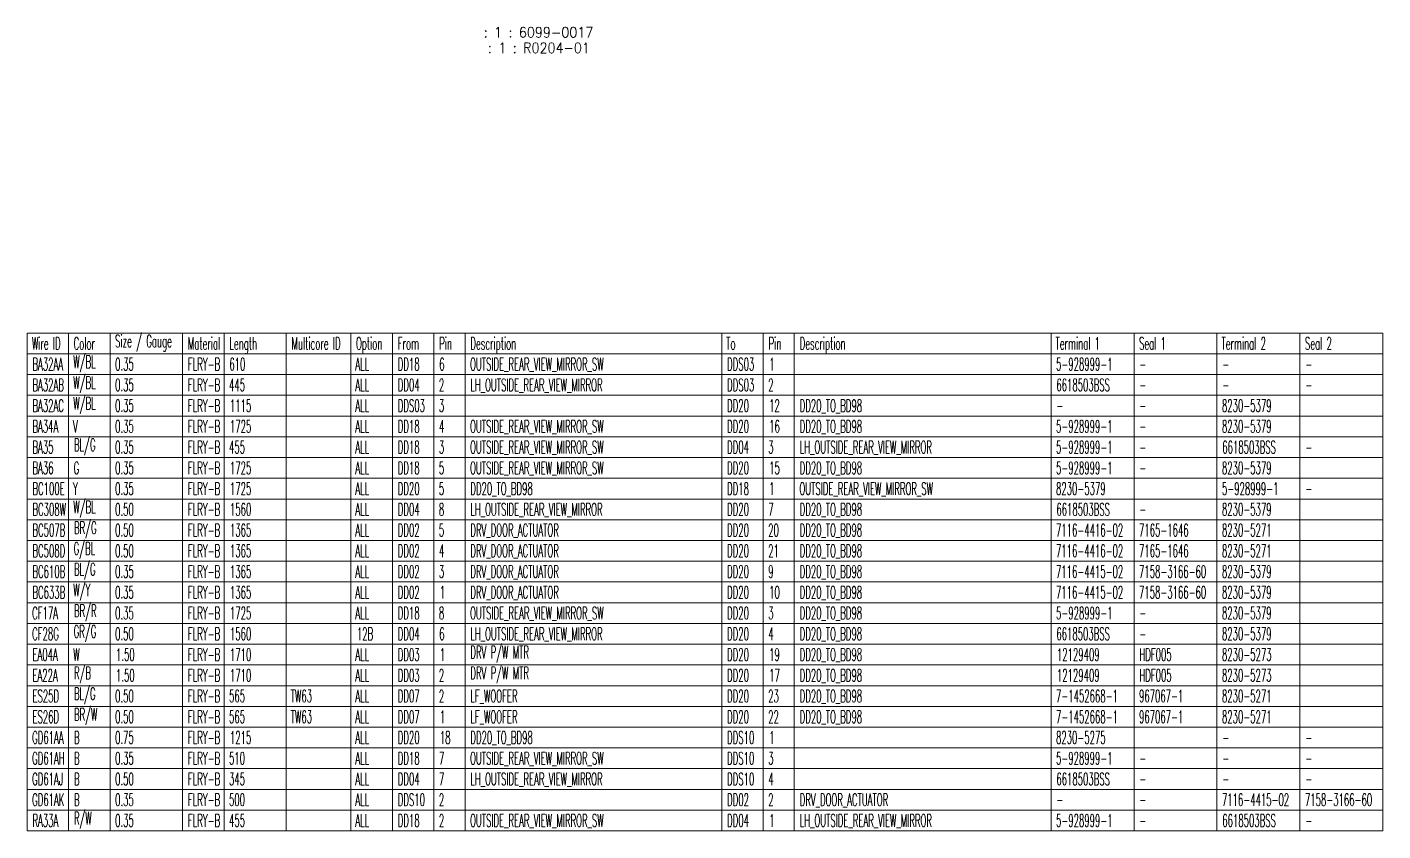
# Model space of a CAD drawing. Header units: inches. Extents: x 47316 to 59086, y 3141 to 11743.
# Drawn here: x 47680.5 to 48007.4, y 8326.3 to 8520 of the extents above; entities that cross this region are included whole.
import ezdxf

# ---------------------------------------------------------------- set-up
doc = ezdxf.new("R2010")
doc.units = ezdxf.units.IN
doc.header["$MEASUREMENT"] = 0
doc.styles.get("Standard").update_dxf_attribs({"font": ''})
doc.styles.get('Standard').set_extended_font_data('SimSun')

msp = doc.modelspace()

# ---------------------------------------------------------------- linework, layer by layer
at = {"color": 0, "linetype": 'Continuous', "lineweight": 15}
for p, q in [((47680.53, 8326.28), (47680.53, 8446.28)), ((47680.53, 8446.28), (48007.38, 8446.28)), ((47690.53, 8326.28), (47690.53, 8446.28)), ((47700.53, 8326.28), (47700.53, 8446.28)), ((47718, 8326.28), (47718, 8446.28)), ((47728, 8326.28), (47728, 8446.28)), ((47743, 8326.28), (47743, 8446.28)), ((47758.6, 8326.28), (47758.6, 8446.28)), ((47768.6, 8326.28), (47768.6, 8446.28)), ((47778.6, 8326.28), (47778.6, 8446.28)), ((47786.1, 8326.28), (47786.1, 8446.28)), ((47847.99, 8326.28), (47847.99, 8446.28)), ((47857.99, 8326.28), (47857.99, 8446.28)), ((47865.49, 8326.28), (47865.49, 8446.28)), ((47927.38, 8326.28), (47927.38, 8446.28)), ((47947.38, 8326.28), (47947.38, 8446.28)), ((47967.38, 8326.28), (47967.38, 8446.28)), ((47987.38, 8326.28), (47987.38, 8446.28)), ((48007.38, 8326.28), (48007.38, 8446.28)), ((47680.53, 8441.28), (48007.38, 8441.28)), ((47680.53, 8436.28), (48007.38, 8436.28)), ((47680.53, 8431.28), (48007.38, 8431.28)), ((47680.53, 8426.28), (48007.38, 8426.28)), ((47680.53, 8421.28), (48007.38, 8421.28)), ((47680.53, 8416.28), (48007.38, 8416.28)), ((47680.53, 8411.28), (48007.38, 8411.28)), ((47680.53, 8406.28), (48007.38, 8406.28)), ((47680.53, 8401.28), (48007.38, 8401.28)), ((47680.53, 8396.28), (48007.38, 8396.28)), ((47680.53, 8391.28), (48007.38, 8391.28)), ((47680.53, 8386.28), (48007.38, 8386.28)), ((47680.53, 8381.28), (48007.38, 8381.28)), ((47680.53, 8376.28), (48007.38, 8376.28)), ((47680.53, 8371.28), (48007.38, 8371.28)), ((47680.53, 8366.28), (48007.38, 8366.28)), ((47680.53, 8361.28), (48007.38, 8361.28)), ((47680.53, 8356.28), (48007.38, 8356.28)), ((47680.53, 8351.28), (48007.38, 8351.28)), ((47680.53, 8346.28), (48007.38, 8346.28)), ((47680.53, 8341.28), (48007.38, 8341.28)), ((47680.53, 8336.28), (48007.38, 8336.28)), ((47680.53, 8331.28), (48007.38, 8331.28)), ((47680.53, 8326.28), (48007.38, 8326.28))]:
    msp.add_line(p, q, dxfattribs=at)

# ---------------------------------------------------------------- texts
at = {"color": 42, "linetype": 'Continuous', "lineweight": 15, "char_height": 2.5, "attachment_point": 1}
for s, insert, width in [('\\Fromans.shx;\\W0.9000000000;\\T1.0000000000;\\o\\l : 1 : 6099-0017', (47789.06, 8520.03), 33.2143), ('\\Fromans.shx;\\W0.9000000000;\\T1.0000000000;\\o\\l : 1 : R0204-01', (47790.07, 8516.28), 31.1786)]:
    msp.add_mtext(s, dxfattribs=dict(at, insert=insert, width=width))
at = {"color": 140, "linetype": 'Continuous', "lineweight": 15, "char_height": 3, "attachment_point": 1}
for s, insert, width in [('\\Fromans.shx;\\W0.5000000000;\\T1.0000000000;\\o\\lSize / Gauge', (47701.74, 8445.85), 15.9286), ('\\Fromans.shx;\\W0.5000000000;\\T1.0000000000;\\o\\lWire ID', (47681.67, 8445.28), 8.0714), ('\\Fromans.shx;\\W0.5000000000;\\T1.0000000000;\\o\\lColor', (47691.74, 8445.28), 5.7143), ('\\Fromans.shx;\\W0.5000000000;\\T1.0000000000;\\o\\lMaterial', (47719.29, 8445.28), 8.6429), ('\\Fromans.shx;\\W0.5000000000;\\T1.0000000000;\\o\\lLength', (47729.29, 8445.28), 7.4286), ('\\Fromans.shx;\\W0.5000000000;\\T1.0000000000;\\o\\lMulticore ID', (47744.29, 8445.28), 13.5), ('\\Fromans.shx;\\W0.5000000000;\\T1.0000000000;\\o\\lOption', (47759.81, 8445.28), 7.0714), ('\\Fromans.shx;\\W0.5000000000;\\T1.0000000000;\\o\\lFrom', (47769.89, 8445.28), 5.7143), ('\\Fromans.shx;\\W0.5000000000;\\T1.0000000000;\\o\\lPin', (47779.89, 8445.28), 3.4286), ('\\Fromans.shx;\\W0.5000000000;\\T1.0000000000;\\o\\lDescription', (47787.39, 8445.28), 12.2857), ('\\Fromans.shx;\\W0.5000000000;\\T1.0000000000;\\o\\lTo', (47849.06, 8445.28), 2.5), ('\\Fromans.shx;\\W0.5000000000;\\T1.0000000000;\\o\\lPin', (47859.28, 8445.28), 3.4286), ('\\Fromans.shx;\\W0.5000000000;\\T1.0000000000;\\o\\lDescription', (47866.78, 8445.28), 12.2857), ('\\Fromans.shx;\\W0.5000000000;\\T1.0000000000;\\o\\lTerminal 1', (47928.45, 8445.28), 12.2857), ('\\Fromans.shx;\\W0.5000000000;\\T1.0000000000;\\o\\lSeal 1', (47948.59, 8445.28), 7.5714), ('\\Fromans.shx;\\W0.5000000000;\\T1.0000000000;\\o\\lTerminal 2', (47968.45, 8445.28), 12.2857), ('\\Fromans.shx;\\W0.5000000000;\\T1.0000000000;\\o\\lSeal 2', (47988.59, 8445.28), 7.5714)]:
    msp.add_mtext(s, dxfattribs=dict(at, insert=insert, width=width))
at = {"color": 7, "linetype": 'Continuous', "lineweight": 15, "char_height": 3, "attachment_point": 1}
for s, insert, width in [('\\Fromans.shx;\\W0.5000000000;\\T1.0000000000;\\o\\lBA32AA', (47681.82, 8440.28), 8.2143), ('\\Fromans.shx;\\W0.5000000000;\\T1.0000000000;\\o\\lW/BL', (47691.67, 8440.85), 6), ('\\Fromans.shx;\\W0.5000000000;\\T1.0000000000;\\o\\l0.35', (47701.74, 8440.28), 5), ('\\Fromans.shx;\\W0.5000000000;\\T1.0000000000;\\o\\lFLRY-B', (47719.29, 8440.28), 8.6429), ('\\Fromans.shx;\\W0.5000000000;\\T1.0000000000;\\o\\l610', (47729.29, 8440.28), 4.2857), ('\\Fromans.shx;\\W0.5000000000;\\T1.0000000000;\\o\\lALL', (47759.67, 8440.28), 3.7143), ('\\Fromans.shx;\\W0.5000000000;\\T1.0000000000;\\o\\lDD18', (47769.89, 8440.28), 5.8571), ('\\Fromans.shx;\\W0.5000000000;\\T1.0000000000;\\o\\l6', (47779.89, 8440.28), 1.4286), ('\\Fromans.shx;\\W0.5000000000;\\T1.0000000000;\\o\\lOUTSIDE_REAR_VIEW_MIRROR_SW', (47787.31, 8440.28), 38.0714), ('\\Fromans.shx;\\W0.5000000000;\\T1.0000000000;\\o\\lDDS03', (47849.28, 8440.28), 7.2857), ('\\Fromans.shx;\\W0.5000000000;\\T1.0000000000;\\o\\l1', (47859.42, 8440.28), 1.4286), ('\\Fromans.shx;\\W0.5000000000;\\T1.0000000000;\\o\\l5-928999-1', (47928.59, 8440.28), 15.1429), ('\\Fromans.shx;\\W0.5000000000;\\T1.0000000000;\\o\\lW/BL', (47691.67, 8435.85), 6), ('\\Fromans.shx;\\W0.5000000000;\\T1.0000000000;\\o\\l-', (47948.67, 8440.28), 1.8571), ('\\Fromans.shx;\\W0.5000000000;\\T1.0000000000;\\o\\l-', (47968.67, 8440.28), 1.8571), ('\\Fromans.shx;\\W0.5000000000;\\T1.0000000000;\\o\\l-', (47988.67, 8440.28), 1.8571), ('\\Fromans.shx;\\W0.5000000000;\\T1.0000000000;\\o\\lBA32AB', (47681.82, 8435.28), 8.4286), ('\\Fromans.shx;\\W0.5000000000;\\T1.0000000000;\\o\\l0.35', (47701.74, 8435.28), 5), ('\\Fromans.shx;\\W0.5000000000;\\T1.0000000000;\\o\\lFLRY-B', (47719.29, 8435.28), 8.6429), ('\\Fromans.shx;\\W0.5000000000;\\T1.0000000000;\\o\\l445', (47729.21, 8435.28), 4.2857), ('\\Fromans.shx;\\W0.5000000000;\\T1.0000000000;\\o\\lALL', (47759.67, 8435.28), 3.7143), ('\\Fromans.shx;\\W0.5000000000;\\T1.0000000000;\\o\\lDD04', (47769.89, 8435.28), 5.8571), ('\\Fromans.shx;\\W0.5000000000;\\T1.0000000000;\\o\\l2', (47779.81, 8435.28), 1.4286), ('\\Fromans.shx;\\W0.5000000000;\\T1.0000000000;\\o\\lLH_OUTSIDE_REAR_VIEW_MIRROR', (47787.39, 8435.28), 37.7143), ('\\Fromans.shx;\\W0.5000000000;\\T1.0000000000;\\o\\lDDS03', (47849.28, 8435.28), 7.2857), ('\\Fromans.shx;\\W0.5000000000;\\T1.0000000000;\\o\\l2', (47859.2, 8435.28), 1.4286), ('\\Fromans.shx;\\W0.5000000000;\\T1.0000000000;\\o\\l6618503BSS', (47928.67, 8435.28), 14.3571), ('\\Fromans.shx;\\W0.5000000000;\\T1.0000000000;\\o\\l-', (47948.67, 8435.28), 1.8571), ('\\Fromans.shx;\\W0.5000000000;\\T1.0000000000;\\o\\l-', (47968.67, 8435.28), 1.8571), ('\\Fromans.shx;\\W0.5000000000;\\T1.0000000000;\\o\\l-', (47988.67, 8435.28), 1.8571), ('\\Fromans.shx;\\W0.5000000000;\\T1.0000000000;\\o\\lBA32AC', (47681.82, 8430.28), 8.4286), ('\\Fromans.shx;\\W0.5000000000;\\T1.0000000000;\\o\\lW/BL', (47691.67, 8430.85), 6), ('\\Fromans.shx;\\W0.5000000000;\\T1.0000000000;\\o\\l0.35', (47701.74, 8430.28), 5), ('\\Fromans.shx;\\W0.5000000000;\\T1.0000000000;\\o\\lFLRY-B', (47719.29, 8430.28), 8.6429), ('\\Fromans.shx;\\W0.5000000000;\\T1.0000000000;\\o\\l1115', (47729.43, 8430.28), 5.7143), ('\\Fromans.shx;\\W0.5000000000;\\T1.0000000000;\\o\\lALL', (47759.67, 8430.28), 3.7143), ('\\Fromans.shx;\\W0.5000000000;\\T1.0000000000;\\o\\lDDS03', (47769.89, 8430.28), 7.2857), ('\\Fromans.shx;\\W0.5000000000;\\T1.0000000000;\\o\\l3', (47779.81, 8430.28), 1.4286), ('\\Fromans.shx;\\W0.5000000000;\\T1.0000000000;\\o\\lDD20', (47849.28, 8430.28), 5.8571), ('\\Fromans.shx;\\W0.5000000000;\\T1.0000000000;\\o\\l12', (47859.42, 8430.28), 2.8571), ('\\Fromans.shx;\\W0.5000000000;\\T1.0000000000;\\o\\lDD20_TO_BD98', (47866.78, 8430.28), 17.8571), ('\\Fromans.shx;\\W0.5000000000;\\T1.0000000000;\\o\\l8230-5379', (47968.59, 8430.28), 13.2857), ('\\Fromans.shx;\\W0.5000000000;\\T1.0000000000;\\o\\l-', (47928.67, 8430.28), 1.8571), ('\\Fromans.shx;\\W0.5000000000;\\T1.0000000000;\\o\\l-', (47948.67, 8430.28), 1.8571), ('\\Fromans.shx;\\W0.5000000000;\\T1.0000000000;\\o\\lBA34A', (47681.82, 8425.28), 6.9286), ('\\Fromans.shx;\\W0.5000000000;\\T1.0000000000;\\o\\lV', (47691.6, 8425.28), 1.2857), ('\\Fromans.shx;\\W0.5000000000;\\T1.0000000000;\\o\\l0.35', (47701.74, 8425.28), 5), ('\\Fromans.shx;\\W0.5000000000;\\T1.0000000000;\\o\\lFLRY-B', (47719.29, 8425.28), 8.6429), ('\\Fromans.shx;\\W0.5000000000;\\T1.0000000000;\\o\\l1725', (47729.43, 8425.28), 5.7143), ('\\Fromans.shx;\\W0.5000000000;\\T1.0000000000;\\o\\lALL', (47759.67, 8425.28), 3.7143), ('\\Fromans.shx;\\W0.5000000000;\\T1.0000000000;\\o\\lDD18', (47769.89, 8425.28), 5.8571), ('\\Fromans.shx;\\W0.5000000000;\\T1.0000000000;\\o\\l4', (47779.81, 8425.28), 1.4286), ('\\Fromans.shx;\\W0.5000000000;\\T1.0000000000;\\o\\lOUTSIDE_REAR_VIEW_MIRROR_SW', (47787.31, 8425.28), 38.0714), ('\\Fromans.shx;\\W0.5000000000;\\T1.0000000000;\\o\\lDD20', (47849.28, 8425.28), 5.8571), ('\\Fromans.shx;\\W0.5000000000;\\T1.0000000000;\\o\\l16', (47859.42, 8425.28), 2.8571), ('\\Fromans.shx;\\W0.5000000000;\\T1.0000000000;\\o\\lDD20_TO_BD98', (47866.78, 8425.28), 17.8571), ('\\Fromans.shx;\\W0.5000000000;\\T1.0000000000;\\o\\l5-928999-1', (47928.59, 8425.28), 15.1429), ('\\Fromans.shx;\\W0.5000000000;\\T1.0000000000;\\o\\l-', (47948.67, 8425.28), 1.8571), ('\\Fromans.shx;\\W0.5000000000;\\T1.0000000000;\\o\\l8230-5379', (47968.59, 8425.28), 13.2857), ('\\Fromans.shx;\\W0.5000000000;\\T1.0000000000;\\o\\lBA35', (47681.82, 8420.28), 5.6429), ('\\Fromans.shx;\\W0.5000000000;\\T1.0000000000;\\o\\lBL/G', (47691.82, 8420.85), 5.7857), ('\\Fromans.shx;\\W0.5000000000;\\T1.0000000000;\\o\\l0.35', (47701.74, 8420.28), 5), ('\\Fromans.shx;\\W0.5000000000;\\T1.0000000000;\\o\\lFLRY-B', (47719.29, 8420.28), 8.6429), ('\\Fromans.shx;\\W0.5000000000;\\T1.0000000000;\\o\\l455', (47729.21, 8420.28), 4.2857), ('\\Fromans.shx;\\W0.5000000000;\\T1.0000000000;\\o\\lALL', (47759.67, 8420.28), 3.7143), ('\\Fromans.shx;\\W0.5000000000;\\T1.0000000000;\\o\\lDD18', (47769.89, 8420.28), 5.8571), ('\\Fromans.shx;\\W0.5000000000;\\T1.0000000000;\\o\\l3', (47779.81, 8420.28), 1.4286), ('\\Fromans.shx;\\W0.5000000000;\\T1.0000000000;\\o\\lOUTSIDE_REAR_VIEW_MIRROR_SW', (47787.31, 8420.28), 38.0714), ('\\Fromans.shx;\\W0.5000000000;\\T1.0000000000;\\o\\lDD04', (47849.28, 8420.28), 5.8571), ('\\Fromans.shx;\\W0.5000000000;\\T1.0000000000;\\o\\l3', (47859.2, 8420.28), 1.4286), ('\\Fromans.shx;\\W0.5000000000;\\T1.0000000000;\\o\\lLH_OUTSIDE_REAR_VIEW_MIRROR', (47866.78, 8420.28), 37.7143), ('\\Fromans.shx;\\W0.5000000000;\\T1.0000000000;\\o\\l5-928999-1', (47928.59, 8420.28), 15.1429), ('\\Fromans.shx;\\W0.5000000000;\\T1.0000000000;\\o\\l6618503BSS', (47968.67, 8420.28), 14.3571), ('\\Fromans.shx;\\W0.5000000000;\\T1.0000000000;\\o\\l-', (47948.67, 8420.28), 1.8571), ('\\Fromans.shx;\\W0.5000000000;\\T1.0000000000;\\o\\l-', (47988.67, 8420.28), 1.8571), ('\\Fromans.shx;\\W0.5000000000;\\T1.0000000000;\\o\\lBA36', (47681.82, 8415.28), 5.6429), ('\\Fromans.shx;\\W0.5000000000;\\T1.0000000000;\\o\\lG', (47691.74, 8415.28), 1.5), ('\\Fromans.shx;\\W0.5000000000;\\T1.0000000000;\\o\\l0.35', (47701.74, 8415.28), 5), ('\\Fromans.shx;\\W0.5000000000;\\T1.0000000000;\\o\\lFLRY-B', (47719.29, 8415.28), 8.6429), ('\\Fromans.shx;\\W0.5000000000;\\T1.0000000000;\\o\\l1725', (47729.43, 8415.28), 5.7143), ('\\Fromans.shx;\\W0.5000000000;\\T1.0000000000;\\o\\lALL', (47759.67, 8415.28), 3.7143), ('\\Fromans.shx;\\W0.5000000000;\\T1.0000000000;\\o\\lDD18', (47769.89, 8415.28), 5.8571), ('\\Fromans.shx;\\W0.5000000000;\\T1.0000000000;\\o\\l5', (47779.81, 8415.28), 1.4286), ('\\Fromans.shx;\\W0.5000000000;\\T1.0000000000;\\o\\lOUTSIDE_REAR_VIEW_MIRROR_SW', (47787.31, 8415.28), 38.0714), ('\\Fromans.shx;\\W0.5000000000;\\T1.0000000000;\\o\\lDD20', (47849.28, 8415.28), 5.8571), ('\\Fromans.shx;\\W0.5000000000;\\T1.0000000000;\\o\\l15', (47859.42, 8415.28), 2.8571), ('\\Fromans.shx;\\W0.5000000000;\\T1.0000000000;\\o\\lDD20_TO_BD98', (47866.78, 8415.28), 17.8571), ('\\Fromans.shx;\\W0.5000000000;\\T1.0000000000;\\o\\l5-928999-1', (47928.59, 8415.28), 15.1429), ('\\Fromans.shx;\\W0.5000000000;\\T1.0000000000;\\o\\l-', (47948.67, 8415.28), 1.8571), ('\\Fromans.shx;\\W0.5000000000;\\T1.0000000000;\\o\\l8230-5379', (47968.59, 8415.28), 13.2857), ('\\Fromans.shx;\\W0.5000000000;\\T1.0000000000;\\o\\lBC100E', (47681.82, 8410.28), 8.6429), ('\\Fromans.shx;\\W0.5000000000;\\T1.0000000000;\\o\\lY', (47691.6, 8410.28), 1.2857), ('\\Fromans.shx;\\W0.5000000000;\\T1.0000000000;\\o\\l0.35', (47701.74, 8410.28), 5), ('\\Fromans.shx;\\W0.5000000000;\\T1.0000000000;\\o\\lFLRY-B', (47719.29, 8410.28), 8.6429), ('\\Fromans.shx;\\W0.5000000000;\\T1.0000000000;\\o\\l1725', (47729.43, 8410.28), 5.7143), ('\\Fromans.shx;\\W0.5000000000;\\T1.0000000000;\\o\\lALL', (47759.67, 8410.28), 3.7143), ('\\Fromans.shx;\\W0.5000000000;\\T1.0000000000;\\o\\lDD20', (47769.89, 8410.28), 5.8571), ('\\Fromans.shx;\\W0.5000000000;\\T1.0000000000;\\o\\l5', (47779.81, 8410.28), 1.4286), ('\\Fromans.shx;\\W0.5000000000;\\T1.0000000000;\\o\\lDD20_TO_BD98', (47787.39, 8410.28), 17.8571), ('\\Fromans.shx;\\W0.5000000000;\\T1.0000000000;\\o\\lDD18', (47849.28, 8410.28), 5.8571), ('\\Fromans.shx;\\W0.5000000000;\\T1.0000000000;\\o\\l1', (47859.42, 8410.28), 1.4286), ('\\Fromans.shx;\\W0.5000000000;\\T1.0000000000;\\o\\lOUTSIDE_REAR_VIEW_MIRROR_SW', (47866.7, 8410.28), 38.0714), ('\\Fromans.shx;\\W0.5000000000;\\T1.0000000000;\\o\\l8230-5379', (47928.59, 8410.28), 13.2857), ('\\Fromans.shx;\\W0.5000000000;\\T1.0000000000;\\o\\l5-928999-1', (47968.59, 8410.28), 15.1429), ('\\Fromans.shx;\\W0.5000000000;\\T1.0000000000;\\o\\l-', (47988.67, 8410.28), 1.8571), ('\\Fromans.shx;\\W0.5000000000;\\T1.0000000000;\\o\\lBC308W', (47681.82, 8405.28), 9), ('\\Fromans.shx;\\W0.5000000000;\\T1.0000000000;\\o\\lW/BL', (47691.67, 8405.85), 6), ('\\Fromans.shx;\\W0.5000000000;\\T1.0000000000;\\o\\l0.50', (47701.74, 8405.28), 5), ('\\Fromans.shx;\\W0.5000000000;\\T1.0000000000;\\o\\lFLRY-B', (47719.29, 8405.28), 8.6429), ('\\Fromans.shx;\\W0.5000000000;\\T1.0000000000;\\o\\l1560', (47729.43, 8405.28), 5.7143), ('\\Fromans.shx;\\W0.5000000000;\\T1.0000000000;\\o\\lALL', (47759.67, 8405.28), 3.7143), ('\\Fromans.shx;\\W0.5000000000;\\T1.0000000000;\\o\\lDD04', (47769.89, 8405.28), 5.8571), ('\\Fromans.shx;\\W0.5000000000;\\T1.0000000000;\\o\\l8', (47779.81, 8405.28), 1.4286), ('\\Fromans.shx;\\W0.5000000000;\\T1.0000000000;\\o\\lLH_OUTSIDE_REAR_VIEW_MIRROR', (47787.39, 8405.28), 37.7143), ('\\Fromans.shx;\\W0.5000000000;\\T1.0000000000;\\o\\lDD20', (47849.28, 8405.28), 5.8571), ('\\Fromans.shx;\\W0.5000000000;\\T1.0000000000;\\o\\l7', (47859.2, 8405.28), 1.4286), ('\\Fromans.shx;\\W0.5000000000;\\T1.0000000000;\\o\\lDD20_TO_BD98', (47866.78, 8405.28), 17.8571), ('\\Fromans.shx;\\W0.5000000000;\\T1.0000000000;\\o\\l6618503BSS', (47928.67, 8405.28), 14.3571), ('\\Fromans.shx;\\W0.5000000000;\\T1.0000000000;\\o\\l-', (47948.67, 8405.28), 1.8571), ('\\Fromans.shx;\\W0.5000000000;\\T1.0000000000;\\o\\l8230-5379', (47968.59, 8405.28), 13.2857), ('\\Fromans.shx;\\W0.5000000000;\\T1.0000000000;\\o\\lBC507B', (47681.82, 8400.28), 8.7857), ('\\Fromans.shx;\\W0.5000000000;\\T1.0000000000;\\o\\lBR/G', (47691.82, 8400.85), 6.0714), ('\\Fromans.shx;\\W0.5000000000;\\T1.0000000000;\\o\\l0.50', (47701.74, 8400.28), 5), ('\\Fromans.shx;\\W0.5000000000;\\T1.0000000000;\\o\\lFLRY-B', (47719.29, 8400.28), 8.6429), ('\\Fromans.shx;\\W0.5000000000;\\T1.0000000000;\\o\\l1365', (47729.43, 8400.28), 5.7143), ('\\Fromans.shx;\\W0.5000000000;\\T1.0000000000;\\o\\lALL', (47759.67, 8400.28), 3.7143), ('\\Fromans.shx;\\W0.5000000000;\\T1.0000000000;\\o\\lDD02', (47769.89, 8400.28), 5.8571), ('\\Fromans.shx;\\W0.5000000000;\\T1.0000000000;\\o\\l5', (47779.81, 8400.28), 1.4286), ('\\Fromans.shx;\\W0.5000000000;\\T1.0000000000;\\o\\lDRV_DOOR_ACTUATOR', (47787.39, 8400.28), 24.8571), ('\\Fromans.shx;\\W0.5000000000;\\T1.0000000000;\\o\\lDD20', (47849.28, 8400.28), 5.8571), ('\\Fromans.shx;\\W0.5000000000;\\T1.0000000000;\\o\\l20', (47859.2, 8400.28), 2.8571), ('\\Fromans.shx;\\W0.5000000000;\\T1.0000000000;\\o\\lDD20_TO_BD98', (47866.78, 8400.28), 17.8571), ('\\Fromans.shx;\\W0.5000000000;\\T1.0000000000;\\o\\l7116-4416-02', (47928.59, 8400.28), 18), ('\\Fromans.shx;\\W0.5000000000;\\T1.0000000000;\\o\\l7165-1646', (47948.59, 8400.28), 13.2857), ('\\Fromans.shx;\\W0.5000000000;\\T1.0000000000;\\o\\l8230-5271', (47968.59, 8400.28), 13.2857), ('\\Fromans.shx;\\W0.5000000000;\\T1.0000000000;\\o\\lBC508D', (47681.82, 8395.28), 8.7857), ('\\Fromans.shx;\\W0.5000000000;\\T1.0000000000;\\o\\lG/BL', (47691.74, 8395.85), 5.7857), ('\\Fromans.shx;\\W0.5000000000;\\T1.0000000000;\\o\\l0.50', (47701.74, 8395.28), 5), ('\\Fromans.shx;\\W0.5000000000;\\T1.0000000000;\\o\\lFLRY-B', (47719.29, 8395.28), 8.6429), ('\\Fromans.shx;\\W0.5000000000;\\T1.0000000000;\\o\\l1365', (47729.43, 8395.28), 5.7143), ('\\Fromans.shx;\\W0.5000000000;\\T1.0000000000;\\o\\lALL', (47759.67, 8395.28), 3.7143), ('\\Fromans.shx;\\W0.5000000000;\\T1.0000000000;\\o\\lDD02', (47769.89, 8395.28), 5.8571), ('\\Fromans.shx;\\W0.5000000000;\\T1.0000000000;\\o\\l4', (47779.81, 8395.28), 1.4286), ('\\Fromans.shx;\\W0.5000000000;\\T1.0000000000;\\o\\lDRV_DOOR_ACTUATOR', (47787.39, 8395.28), 24.8571), ('\\Fromans.shx;\\W0.5000000000;\\T1.0000000000;\\o\\lDD20', (47849.28, 8395.28), 5.8571), ('\\Fromans.shx;\\W0.5000000000;\\T1.0000000000;\\o\\l21', (47859.2, 8395.28), 2.8571), ('\\Fromans.shx;\\W0.5000000000;\\T1.0000000000;\\o\\lDD20_TO_BD98', (47866.78, 8395.28), 17.8571), ('\\Fromans.shx;\\W0.5000000000;\\T1.0000000000;\\o\\l7116-4416-02', (47928.59, 8395.28), 18), ('\\Fromans.shx;\\W0.5000000000;\\T1.0000000000;\\o\\l7165-1646', (47948.59, 8395.28), 13.2857), ('\\Fromans.shx;\\W0.5000000000;\\T1.0000000000;\\o\\l8230-5271', (47968.59, 8395.28), 13.2857), ('\\Fromans.shx;\\W0.5000000000;\\T1.0000000000;\\o\\lBC610B', (47681.82, 8390.28), 8.7857), ('\\Fromans.shx;\\W0.5000000000;\\T1.0000000000;\\o\\lBL/G', (47691.82, 8390.85), 5.7857), ('\\Fromans.shx;\\W0.5000000000;\\T1.0000000000;\\o\\l0.35', (47701.74, 8390.28), 5), ('\\Fromans.shx;\\W0.5000000000;\\T1.0000000000;\\o\\lFLRY-B', (47719.29, 8390.28), 8.6429), ('\\Fromans.shx;\\W0.5000000000;\\T1.0000000000;\\o\\l1365', (47729.43, 8390.28), 5.7143), ('\\Fromans.shx;\\W0.5000000000;\\T1.0000000000;\\o\\lALL', (47759.67, 8390.28), 3.7143), ('\\Fromans.shx;\\W0.5000000000;\\T1.0000000000;\\o\\lDD02', (47769.89, 8390.28), 5.8571), ('\\Fromans.shx;\\W0.5000000000;\\T1.0000000000;\\o\\l3', (47779.81, 8390.28), 1.4286), ('\\Fromans.shx;\\W0.5000000000;\\T1.0000000000;\\o\\lDRV_DOOR_ACTUATOR', (47787.39, 8390.28), 24.8571), ('\\Fromans.shx;\\W0.5000000000;\\T1.0000000000;\\o\\lDD20', (47849.28, 8390.28), 5.8571), ('\\Fromans.shx;\\W0.5000000000;\\T1.0000000000;\\o\\l9', (47859.2, 8390.28), 1.4286), ('\\Fromans.shx;\\W0.5000000000;\\T1.0000000000;\\o\\lDD20_TO_BD98', (47866.78, 8390.28), 17.8571), ('\\Fromans.shx;\\W0.5000000000;\\T1.0000000000;\\o\\l7116-4415-02', (47928.59, 8390.28), 18), ('\\Fromans.shx;\\W0.5000000000;\\T1.0000000000;\\o\\l7158-3166-60', (47948.59, 8390.28), 18), ('\\Fromans.shx;\\W0.5000000000;\\T1.0000000000;\\o\\l8230-5379', (47968.59, 8390.28), 13.2857), ('\\Fromans.shx;\\W0.5000000000;\\T1.0000000000;\\o\\lBC633B', (47681.82, 8385.28), 8.7857), ('\\Fromans.shx;\\W0.5000000000;\\T1.0000000000;\\o\\lW/Y', (47691.67, 8385.85), 4.5714), ('\\Fromans.shx;\\W0.5000000000;\\T1.0000000000;\\o\\l0.35', (47701.74, 8385.28), 5), ('\\Fromans.shx;\\W0.5000000000;\\T1.0000000000;\\o\\lFLRY-B', (47719.29, 8385.28), 8.6429), ('\\Fromans.shx;\\W0.5000000000;\\T1.0000000000;\\o\\l1365', (47729.43, 8385.28), 5.7143), ('\\Fromans.shx;\\W0.5000000000;\\T1.0000000000;\\o\\lALL', (47759.67, 8385.28), 3.7143), ('\\Fromans.shx;\\W0.5000000000;\\T1.0000000000;\\o\\lDD02', (47769.89, 8385.28), 5.8571), ('\\Fromans.shx;\\W0.5000000000;\\T1.0000000000;\\o\\l1', (47780.03, 8385.28), 1.4286), ('\\Fromans.shx;\\W0.5000000000;\\T1.0000000000;\\o\\lDRV_DOOR_ACTUATOR', (47787.39, 8385.28), 24.8571), ('\\Fromans.shx;\\W0.5000000000;\\T1.0000000000;\\o\\lDD20', (47849.28, 8385.28), 5.8571), ('\\Fromans.shx;\\W0.5000000000;\\T1.0000000000;\\o\\l10', (47859.42, 8385.28), 2.8571), ('\\Fromans.shx;\\W0.5000000000;\\T1.0000000000;\\o\\lDD20_TO_BD98', (47866.78, 8385.28), 17.8571), ('\\Fromans.shx;\\W0.5000000000;\\T1.0000000000;\\o\\l7116-4415-02', (47928.59, 8385.28), 18), ('\\Fromans.shx;\\W0.5000000000;\\T1.0000000000;\\o\\l7158-3166-60', (47948.59, 8385.28), 18), ('\\Fromans.shx;\\W0.5000000000;\\T1.0000000000;\\o\\l8230-5379', (47968.59, 8385.28), 13.2857), ('\\Fromans.shx;\\W0.5000000000;\\T1.0000000000;\\o\\lBR/R', (47691.82, 8380.85), 6.0714), ('\\Fromans.shx;\\W0.5000000000;\\T1.0000000000;\\o\\lCF17A', (47681.74, 8380.28), 6.9286), ('\\Fromans.shx;\\W0.5000000000;\\T1.0000000000;\\o\\l0.35', (47701.74, 8380.28), 5), ('\\Fromans.shx;\\W0.5000000000;\\T1.0000000000;\\o\\lFLRY-B', (47719.29, 8380.28), 8.6429), ('\\Fromans.shx;\\W0.5000000000;\\T1.0000000000;\\o\\l1725', (47729.43, 8380.28), 5.7143), ('\\Fromans.shx;\\W0.5000000000;\\T1.0000000000;\\o\\lALL', (47759.67, 8380.28), 3.7143), ('\\Fromans.shx;\\W0.5000000000;\\T1.0000000000;\\o\\lDD18', (47769.89, 8380.28), 5.8571), ('\\Fromans.shx;\\W0.5000000000;\\T1.0000000000;\\o\\l8', (47779.81, 8380.28), 1.4286), ('\\Fromans.shx;\\W0.5000000000;\\T1.0000000000;\\o\\lOUTSIDE_REAR_VIEW_MIRROR_SW', (47787.31, 8380.28), 38.0714), ('\\Fromans.shx;\\W0.5000000000;\\T1.0000000000;\\o\\lDD20', (47849.28, 8380.28), 5.8571), ('\\Fromans.shx;\\W0.5000000000;\\T1.0000000000;\\o\\l3', (47859.2, 8380.28), 1.4286), ('\\Fromans.shx;\\W0.5000000000;\\T1.0000000000;\\o\\lDD20_TO_BD98', (47866.78, 8380.28), 17.8571), ('\\Fromans.shx;\\W0.5000000000;\\T1.0000000000;\\o\\l5-928999-1', (47928.59, 8380.28), 15.1429), ('\\Fromans.shx;\\W0.5000000000;\\T1.0000000000;\\o\\l-', (47948.67, 8380.28), 1.8571), ('\\Fromans.shx;\\W0.5000000000;\\T1.0000000000;\\o\\l8230-5379', (47968.59, 8380.28), 13.2857), ('\\Fromans.shx;\\W0.5000000000;\\T1.0000000000;\\o\\lCF28G', (47681.74, 8375.28), 7.1429), ('\\Fromans.shx;\\W0.5000000000;\\T1.0000000000;\\o\\lGR/G', (47691.74, 8375.85), 6.0714), ('\\Fromans.shx;\\W0.5000000000;\\T1.0000000000;\\o\\l0.50', (47701.74, 8375.28), 5), ('\\Fromans.shx;\\W0.5000000000;\\T1.0000000000;\\o\\lFLRY-B', (47719.29, 8375.28), 8.6429), ('\\Fromans.shx;\\W0.5000000000;\\T1.0000000000;\\o\\l1560', (47729.43, 8375.28), 5.7143), ('\\Fromans.shx;\\W0.5000000000;\\T1.0000000000;\\o\\l12B', (47760.03, 8375.28), 4.3571), ('\\Fromans.shx;\\W0.5000000000;\\T1.0000000000;\\o\\lDD04', (47769.89, 8375.28), 5.8571), ('\\Fromans.shx;\\W0.5000000000;\\T1.0000000000;\\o\\l6', (47779.89, 8375.28), 1.4286), ('\\Fromans.shx;\\W0.5000000000;\\T1.0000000000;\\o\\lLH_OUTSIDE_REAR_VIEW_MIRROR', (47787.39, 8375.28), 37.7143), ('\\Fromans.shx;\\W0.5000000000;\\T1.0000000000;\\o\\lDD20', (47849.28, 8375.28), 5.8571), ('\\Fromans.shx;\\W0.5000000000;\\T1.0000000000;\\o\\l4', (47859.2, 8375.28), 1.4286), ('\\Fromans.shx;\\W0.5000000000;\\T1.0000000000;\\o\\lDD20_TO_BD98', (47866.78, 8375.28), 17.8571), ('\\Fromans.shx;\\W0.5000000000;\\T1.0000000000;\\o\\l6618503BSS', (47928.67, 8375.28), 14.3571), ('\\Fromans.shx;\\W0.5000000000;\\T1.0000000000;\\o\\l8230-5379', (47968.59, 8375.28), 13.2857), ('\\Fromans.shx;\\W0.5000000000;\\T1.0000000000;\\o\\lDRV P/W MTR', (47787.39, 8370.85), 16.4286), ('\\Fromans.shx;\\W0.5000000000;\\T1.0000000000;\\o\\l-', (47948.67, 8375.28), 1.8571), ('\\Fromans.shx;\\W0.5000000000;\\T1.0000000000;\\o\\lEA04A', (47681.82, 8370.28), 6.7857), ('\\Fromans.shx;\\W0.5000000000;\\T1.0000000000;\\o\\lW', (47691.67, 8370.28), 1.7143), ('\\Fromans.shx;\\W0.5000000000;\\T1.0000000000;\\o\\l1.50', (47701.96, 8370.28), 5), ('\\Fromans.shx;\\W0.5000000000;\\T1.0000000000;\\o\\lFLRY-B', (47719.29, 8370.28), 8.6429), ('\\Fromans.shx;\\W0.5000000000;\\T1.0000000000;\\o\\l1710', (47729.43, 8370.28), 5.7143), ('\\Fromans.shx;\\W0.5000000000;\\T1.0000000000;\\o\\lALL', (47759.67, 8370.28), 3.7143), ('\\Fromans.shx;\\W0.5000000000;\\T1.0000000000;\\o\\lDD03', (47769.89, 8370.28), 5.8571), ('\\Fromans.shx;\\W0.5000000000;\\T1.0000000000;\\o\\l1', (47780.03, 8370.28), 1.4286), ('\\Fromans.shx;\\W0.5000000000;\\T1.0000000000;\\o\\lDD20', (47849.28, 8370.28), 5.8571), ('\\Fromans.shx;\\W0.5000000000;\\T1.0000000000;\\o\\l19', (47859.42, 8370.28), 2.8571), ('\\Fromans.shx;\\W0.5000000000;\\T1.0000000000;\\o\\lDD20_TO_BD98', (47866.78, 8370.28), 17.8571), ('\\Fromans.shx;\\W0.5000000000;\\T1.0000000000;\\o\\l12129409', (47928.81, 8370.28), 11.4286), ('\\Fromans.shx;\\W0.5000000000;\\T1.0000000000;\\o\\lHDF005', (47948.67, 8370.28), 8.6429), ('\\Fromans.shx;\\W0.5000000000;\\T1.0000000000;\\o\\l8230-5273', (47968.59, 8370.28), 13.2857), ('\\Fromans.shx;\\W0.5000000000;\\T1.0000000000;\\o\\lEA22A', (47681.82, 8365.28), 6.7857), ('\\Fromans.shx;\\W0.5000000000;\\T1.0000000000;\\o\\lR/B', (47691.82, 8365.85), 4.5714), ('\\Fromans.shx;\\W0.5000000000;\\T1.0000000000;\\o\\l1.50', (47701.96, 8365.28), 5), ('\\Fromans.shx;\\W0.5000000000;\\T1.0000000000;\\o\\lFLRY-B', (47719.29, 8365.28), 8.6429), ('\\Fromans.shx;\\W0.5000000000;\\T1.0000000000;\\o\\l1710', (47729.43, 8365.28), 5.7143), ('\\Fromans.shx;\\W0.5000000000;\\T1.0000000000;\\o\\lALL', (47759.67, 8365.28), 3.7143), ('\\Fromans.shx;\\W0.5000000000;\\T1.0000000000;\\o\\lDD03', (47769.89, 8365.28), 5.8571), ('\\Fromans.shx;\\W0.5000000000;\\T1.0000000000;\\o\\l2', (47779.81, 8365.28), 1.4286), ('\\Fromans.shx;\\W0.5000000000;\\T1.0000000000;\\o\\lDRV P/W MTR', (47787.39, 8365.85), 16.4286), ('\\Fromans.shx;\\W0.5000000000;\\T1.0000000000;\\o\\lDD20', (47849.28, 8365.28), 5.8571), ('\\Fromans.shx;\\W0.5000000000;\\T1.0000000000;\\o\\l17', (47859.42, 8365.28), 2.8571), ('\\Fromans.shx;\\W0.5000000000;\\T1.0000000000;\\o\\lDD20_TO_BD98', (47866.78, 8365.28), 17.8571), ('\\Fromans.shx;\\W0.5000000000;\\T1.0000000000;\\o\\l12129409', (47928.81, 8365.28), 11.4286), ('\\Fromans.shx;\\W0.5000000000;\\T1.0000000000;\\o\\lHDF005', (47948.67, 8365.28), 8.6429), ('\\Fromans.shx;\\W0.5000000000;\\T1.0000000000;\\o\\l8230-5273', (47968.59, 8365.28), 13.2857), ('\\Fromans.shx;\\W0.5000000000;\\T1.0000000000;\\o\\lBL/G', (47691.82, 8360.85), 5.7857), ('\\Fromans.shx;\\W0.5000000000;\\T1.0000000000;\\o\\lES25D', (47681.82, 8360.28), 7.1429), ('\\Fromans.shx;\\W0.5000000000;\\T1.0000000000;\\o\\l0.50', (47701.74, 8360.28), 5), ('\\Fromans.shx;\\W0.5000000000;\\T1.0000000000;\\o\\lFLRY-B', (47719.29, 8360.28), 8.6429), ('\\Fromans.shx;\\W0.5000000000;\\T1.0000000000;\\o\\l565', (47729.21, 8360.28), 4.2857), ('\\Fromans.shx;\\W0.5000000000;\\T1.0000000000;\\o\\lTW63', (47744.07, 8360.28), 5.7143), ('\\Fromans.shx;\\W0.5000000000;\\T1.0000000000;\\o\\lALL', (47759.67, 8360.28), 3.7143), ('\\Fromans.shx;\\W0.5000000000;\\T1.0000000000;\\o\\lDD07', (47769.89, 8360.28), 5.8571), ('\\Fromans.shx;\\W0.5000000000;\\T1.0000000000;\\o\\l2', (47779.81, 8360.28), 1.4286), ('\\Fromans.shx;\\W0.5000000000;\\T1.0000000000;\\o\\lLF_WOOFER', (47787.39, 8360.28), 13.2143), ('\\Fromans.shx;\\W0.5000000000;\\T1.0000000000;\\o\\lDD20', (47849.28, 8360.28), 5.8571), ('\\Fromans.shx;\\W0.5000000000;\\T1.0000000000;\\o\\l23', (47859.2, 8360.28), 2.8571), ('\\Fromans.shx;\\W0.5000000000;\\T1.0000000000;\\o\\lDD20_TO_BD98', (47866.78, 8360.28), 17.8571), ('\\Fromans.shx;\\W0.5000000000;\\T1.0000000000;\\o\\l7-1452668-1', (47928.59, 8360.28), 16.5714), ('\\Fromans.shx;\\W0.5000000000;\\T1.0000000000;\\o\\l967067-1', (47948.59, 8360.28), 11.8571), ('\\Fromans.shx;\\W0.5000000000;\\T1.0000000000;\\o\\l8230-5271', (47968.59, 8360.28), 13.2857), ('\\Fromans.shx;\\W0.5000000000;\\T1.0000000000;\\o\\lES26D', (47681.82, 8355.28), 7.1429), ('\\Fromans.shx;\\W0.5000000000;\\T1.0000000000;\\o\\lBR/W', (47691.82, 8355.85), 6.2857), ('\\Fromans.shx;\\W0.5000000000;\\T1.0000000000;\\o\\l0.50', (47701.74, 8355.28), 5), ('\\Fromans.shx;\\W0.5000000000;\\T1.0000000000;\\o\\lFLRY-B', (47719.29, 8355.28), 8.6429), ('\\Fromans.shx;\\W0.5000000000;\\T1.0000000000;\\o\\l565', (47729.21, 8355.28), 4.2857), ('\\Fromans.shx;\\W0.5000000000;\\T1.0000000000;\\o\\lTW63', (47744.07, 8355.28), 5.7143), ('\\Fromans.shx;\\W0.5000000000;\\T1.0000000000;\\o\\lALL', (47759.67, 8355.28), 3.7143), ('\\Fromans.shx;\\W0.5000000000;\\T1.0000000000;\\o\\lDD07', (47769.89, 8355.28), 5.8571), ('\\Fromans.shx;\\W0.5000000000;\\T1.0000000000;\\o\\l1', (47780.03, 8355.28), 1.4286), ('\\Fromans.shx;\\W0.5000000000;\\T1.0000000000;\\o\\lLF_WOOFER', (47787.39, 8355.28), 13.2143), ('\\Fromans.shx;\\W0.5000000000;\\T1.0000000000;\\o\\lDD20', (47849.28, 8355.28), 5.8571), ('\\Fromans.shx;\\W0.5000000000;\\T1.0000000000;\\o\\l22', (47859.2, 8355.28), 2.8571), ('\\Fromans.shx;\\W0.5000000000;\\T1.0000000000;\\o\\lDD20_TO_BD98', (47866.78, 8355.28), 17.8571), ('\\Fromans.shx;\\W0.5000000000;\\T1.0000000000;\\o\\l7-1452668-1', (47928.59, 8355.28), 16.5714), ('\\Fromans.shx;\\W0.5000000000;\\T1.0000000000;\\o\\l967067-1', (47948.59, 8355.28), 11.8571), ('\\Fromans.shx;\\W0.5000000000;\\T1.0000000000;\\o\\l8230-5271', (47968.59, 8355.28), 13.2857), ('\\Fromans.shx;\\W0.5000000000;\\T1.0000000000;\\o\\lGD61AA', (47681.74, 8350.28), 8.4286), ('\\Fromans.shx;\\W0.5000000000;\\T1.0000000000;\\o\\lB', (47691.82, 8350.28), 1.5), ('\\Fromans.shx;\\W0.5000000000;\\T1.0000000000;\\o\\l0.75', (47701.74, 8350.28), 5), ('\\Fromans.shx;\\W0.5000000000;\\T1.0000000000;\\o\\lFLRY-B', (47719.29, 8350.28), 8.6429), ('\\Fromans.shx;\\W0.5000000000;\\T1.0000000000;\\o\\l1215', (47729.43, 8350.28), 5.7143), ('\\Fromans.shx;\\W0.5000000000;\\T1.0000000000;\\o\\lALL', (47759.67, 8350.28), 3.7143), ('\\Fromans.shx;\\W0.5000000000;\\T1.0000000000;\\o\\lDD20', (47769.89, 8350.28), 5.8571), ('\\Fromans.shx;\\W0.5000000000;\\T1.0000000000;\\o\\l18', (47780.03, 8350.28), 2.8571), ('\\Fromans.shx;\\W0.5000000000;\\T1.0000000000;\\o\\lDD20_TO_BD98', (47787.39, 8350.28), 17.8571), ('\\Fromans.shx;\\W0.5000000000;\\T1.0000000000;\\o\\lDDS10', (47849.28, 8350.28), 7.2857), ('\\Fromans.shx;\\W0.5000000000;\\T1.0000000000;\\o\\l1', (47859.42, 8350.28), 1.4286), ('\\Fromans.shx;\\W0.5000000000;\\T1.0000000000;\\o\\l8230-5275', (47928.59, 8350.28), 13.2857), ('\\Fromans.shx;\\W0.5000000000;\\T1.0000000000;\\o\\l-', (47968.67, 8350.28), 1.8571), ('\\Fromans.shx;\\W0.5000000000;\\T1.0000000000;\\o\\l-', (47988.67, 8350.28), 1.8571), ('\\Fromans.shx;\\W0.5000000000;\\T1.0000000000;\\o\\lGD61AH', (47681.74, 8345.28), 8.7143), ('\\Fromans.shx;\\W0.5000000000;\\T1.0000000000;\\o\\lB', (47691.82, 8345.28), 1.5), ('\\Fromans.shx;\\W0.5000000000;\\T1.0000000000;\\o\\l0.35', (47701.74, 8345.28), 5), ('\\Fromans.shx;\\W0.5000000000;\\T1.0000000000;\\o\\lFLRY-B', (47719.29, 8345.28), 8.6429), ('\\Fromans.shx;\\W0.5000000000;\\T1.0000000000;\\o\\l510', (47729.21, 8345.28), 4.2857), ('\\Fromans.shx;\\W0.5000000000;\\T1.0000000000;\\o\\lALL', (47759.67, 8345.28), 3.7143), ('\\Fromans.shx;\\W0.5000000000;\\T1.0000000000;\\o\\lDD18', (47769.89, 8345.28), 5.8571), ('\\Fromans.shx;\\W0.5000000000;\\T1.0000000000;\\o\\l7', (47779.81, 8345.28), 1.4286), ('\\Fromans.shx;\\W0.5000000000;\\T1.0000000000;\\o\\lOUTSIDE_REAR_VIEW_MIRROR_SW', (47787.31, 8345.28), 38.0714), ('\\Fromans.shx;\\W0.5000000000;\\T1.0000000000;\\o\\lDDS10', (47849.28, 8345.28), 7.2857), ('\\Fromans.shx;\\W0.5000000000;\\T1.0000000000;\\o\\l3', (47859.2, 8345.28), 1.4286), ('\\Fromans.shx;\\W0.5000000000;\\T1.0000000000;\\o\\l5-928999-1', (47928.59, 8345.28), 15.1429), ('\\Fromans.shx;\\W0.5000000000;\\T1.0000000000;\\o\\l-', (47948.67, 8345.28), 1.8571), ('\\Fromans.shx;\\W0.5000000000;\\T1.0000000000;\\o\\l-', (47968.67, 8345.28), 1.8571), ('\\Fromans.shx;\\W0.5000000000;\\T1.0000000000;\\o\\l-', (47988.67, 8345.28), 1.8571), ('\\Fromans.shx;\\W0.5000000000;\\T1.0000000000;\\o\\lGD61AJ', (47681.74, 8340.28), 8.2857), ('\\Fromans.shx;\\W0.5000000000;\\T1.0000000000;\\o\\lB', (47691.82, 8340.28), 1.5), ('\\Fromans.shx;\\W0.5000000000;\\T1.0000000000;\\o\\l0.50', (47701.74, 8340.28), 5), ('\\Fromans.shx;\\W0.5000000000;\\T1.0000000000;\\o\\lFLRY-B', (47719.29, 8340.28), 8.6429), ('\\Fromans.shx;\\W0.5000000000;\\T1.0000000000;\\o\\l345', (47729.21, 8340.28), 4.2857), ('\\Fromans.shx;\\W0.5000000000;\\T1.0000000000;\\o\\lALL', (47759.67, 8340.28), 3.7143), ('\\Fromans.shx;\\W0.5000000000;\\T1.0000000000;\\o\\lDD04', (47769.89, 8340.28), 5.8571), ('\\Fromans.shx;\\W0.5000000000;\\T1.0000000000;\\o\\l7', (47779.81, 8340.28), 1.4286), ('\\Fromans.shx;\\W0.5000000000;\\T1.0000000000;\\o\\lLH_OUTSIDE_REAR_VIEW_MIRROR', (47787.39, 8340.28), 37.7143), ('\\Fromans.shx;\\W0.5000000000;\\T1.0000000000;\\o\\lDDS10', (47849.28, 8340.28), 7.2857), ('\\Fromans.shx;\\W0.5000000000;\\T1.0000000000;\\o\\l4', (47859.2, 8340.28), 1.4286), ('\\Fromans.shx;\\W0.5000000000;\\T1.0000000000;\\o\\l6618503BSS', (47928.67, 8340.28), 14.3571), ('\\Fromans.shx;\\W0.5000000000;\\T1.0000000000;\\o\\l-', (47948.67, 8340.28), 1.8571), ('\\Fromans.shx;\\W0.5000000000;\\T1.0000000000;\\o\\l-', (47968.67, 8340.28), 1.8571), ('\\Fromans.shx;\\W0.5000000000;\\T1.0000000000;\\o\\l-', (47988.67, 8340.28), 1.8571), ('\\Fromans.shx;\\W0.5000000000;\\T1.0000000000;\\o\\lGD61AK', (47681.74, 8335.28), 8.6429), ('\\Fromans.shx;\\W0.5000000000;\\T1.0000000000;\\o\\lB', (47691.82, 8335.28), 1.5), ('\\Fromans.shx;\\W0.5000000000;\\T1.0000000000;\\o\\l0.35', (47701.74, 8335.28), 5), ('\\Fromans.shx;\\W0.5000000000;\\T1.0000000000;\\o\\lFLRY-B', (47719.29, 8335.28), 8.6429), ('\\Fromans.shx;\\W0.5000000000;\\T1.0000000000;\\o\\l500', (47729.21, 8335.28), 4.2857), ('\\Fromans.shx;\\W0.5000000000;\\T1.0000000000;\\o\\lALL', (47759.67, 8335.28), 3.7143), ('\\Fromans.shx;\\W0.5000000000;\\T1.0000000000;\\o\\lDDS10', (47769.89, 8335.28), 7.2857), ('\\Fromans.shx;\\W0.5000000000;\\T1.0000000000;\\o\\l2', (47779.81, 8335.28), 1.4286), ('\\Fromans.shx;\\W0.5000000000;\\T1.0000000000;\\o\\lDD02', (47849.28, 8335.28), 5.8571), ('\\Fromans.shx;\\W0.5000000000;\\T1.0000000000;\\o\\l2', (47859.2, 8335.28), 1.4286), ('\\Fromans.shx;\\W0.5000000000;\\T1.0000000000;\\o\\lDRV_DOOR_ACTUATOR', (47866.78, 8335.28), 24.8571), ('\\Fromans.shx;\\W0.5000000000;\\T1.0000000000;\\o\\l7116-4415-02', (47968.59, 8335.28), 18), ('\\Fromans.shx;\\W0.5000000000;\\T1.0000000000;\\o\\l7158-3166-60', (47988.59, 8335.28), 18), ('\\Fromans.shx;\\W0.5000000000;\\T1.0000000000;\\o\\lR/W', (47691.82, 8330.85), 4.7857), ('\\Fromans.shx;\\W0.5000000000;\\T1.0000000000;\\o\\l-', (47928.67, 8335.28), 1.8571), ('\\Fromans.shx;\\W0.5000000000;\\T1.0000000000;\\o\\l-', (47948.67, 8335.28), 1.8571), ('\\Fromans.shx;\\W0.5000000000;\\T1.0000000000;\\o\\lRA33A', (47681.82, 8330.28), 6.9286), ('\\Fromans.shx;\\W0.5000000000;\\T1.0000000000;\\o\\l0.35', (47701.74, 8330.28), 5), ('\\Fromans.shx;\\W0.5000000000;\\T1.0000000000;\\o\\lFLRY-B', (47719.29, 8330.28), 8.6429), ('\\Fromans.shx;\\W0.5000000000;\\T1.0000000000;\\o\\l455', (47729.21, 8330.28), 4.2857), ('\\Fromans.shx;\\W0.5000000000;\\T1.0000000000;\\o\\lALL', (47759.67, 8330.28), 3.7143), ('\\Fromans.shx;\\W0.5000000000;\\T1.0000000000;\\o\\lDD18', (47769.89, 8330.28), 5.8571), ('\\Fromans.shx;\\W0.5000000000;\\T1.0000000000;\\o\\l2', (47779.81, 8330.28), 1.4286), ('\\Fromans.shx;\\W0.5000000000;\\T1.0000000000;\\o\\lOUTSIDE_REAR_VIEW_MIRROR_SW', (47787.31, 8330.28), 38.0714), ('\\Fromans.shx;\\W0.5000000000;\\T1.0000000000;\\o\\lDD04', (47849.28, 8330.28), 5.8571), ('\\Fromans.shx;\\W0.5000000000;\\T1.0000000000;\\o\\l1', (47859.42, 8330.28), 1.4286), ('\\Fromans.shx;\\W0.5000000000;\\T1.0000000000;\\o\\lLH_OUTSIDE_REAR_VIEW_MIRROR', (47866.78, 8330.28), 37.7143), ('\\Fromans.shx;\\W0.5000000000;\\T1.0000000000;\\o\\l5-928999-1', (47928.59, 8330.28), 15.1429), ('\\Fromans.shx;\\W0.5000000000;\\T1.0000000000;\\o\\l-', (47948.67, 8330.28), 1.8571), ('\\Fromans.shx;\\W0.5000000000;\\T1.0000000000;\\o\\l6618503BSS', (47968.67, 8330.28), 14.3571), ('\\Fromans.shx;\\W0.5000000000;\\T1.0000000000;\\o\\l-', (47988.67, 8330.28), 1.8571)]:
    msp.add_mtext(s, dxfattribs=dict(at, insert=insert, width=width))

doc.saveas('drawing.dxf')
